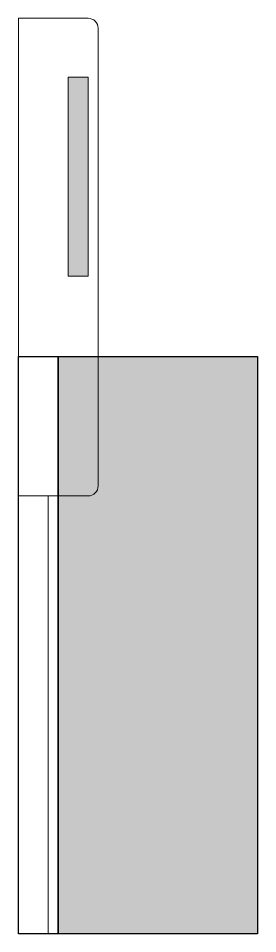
# Model space of a CAD drawing. Header units: millimetres. Extents: x 0 to 12, y 0 to 46.
import ezdxf

# ---------------------------------------------------------------- set-up
doc = ezdxf.new("R2010")
doc.units = ezdxf.units.MM

# ---------------------------------------------------------------- blocks, each defined once
blk = doc.blocks.new('MDPC')
at = {"lineweight": 9}
h = blk.add_hatch(color=7, dxfattribs=at)
h.set_gradient(color1=(168, 174, 189), color2=(174, 179, 194), one_color=1, tint=0.72, name='CYLINDER')
h.paths.add_polyline_path([(89222.358, 43721.444), (89223.358, 43721.444), (89223.358, 43731.444), (89222.358, 43731.444)])
blk.add_hatch(color=1).paths.add_polyline_path([(89231.858, 43717.408), (89221.858, 43717.408), (89221.858, 43688.408), (89231.858, 43688.408)])
at = {"color": 7, "lineweight": 9}
blk.add_lwpolyline([(89219.858, 43710.408), (89223.358, 43710.408, 0.414214), (89223.858, 43710.908), (89223.858, 43733.908, 0.414214), (89223.358, 43734.408), (89219.858, 43734.408)], format="xyb", close=True, dxfattribs=at)
blk.add_lwpolyline([(89222.358, 43721.444), (89223.358, 43721.444), (89223.358, 43731.444), (89222.358, 43731.444)], close=True, dxfattribs=at)
at = {"color": 7}
for points in [[(89219.858, 43717.408), (89221.858, 43717.408), (89221.858, 43688.408), (89219.858, 43688.408)], [(89221.858, 43717.408), (89231.858, 43717.408), (89231.858, 43688.408), (89221.858, 43688.408)]]:
    blk.add_lwpolyline(points, close=True, dxfattribs=at)
at = {"color": 7, "lineweight": 9}
blk.add_lwpolyline([(89221.358, 43710.408), (89221.358, 43688.408), (89219.858, 43688.408), (89219.858, 43717.408), (89221.358, 43717.408), (89221.358, 43717.408)], dxfattribs=at)

msp = doc.modelspace()

# ---------------------------------------------------------------- block references
at = {"color": 7, "lineweight": 9}
msp.add_blockref('MDPC', (-89219.858, -43688.408), dxfattribs=at)

doc.saveas('drawing.dxf')
